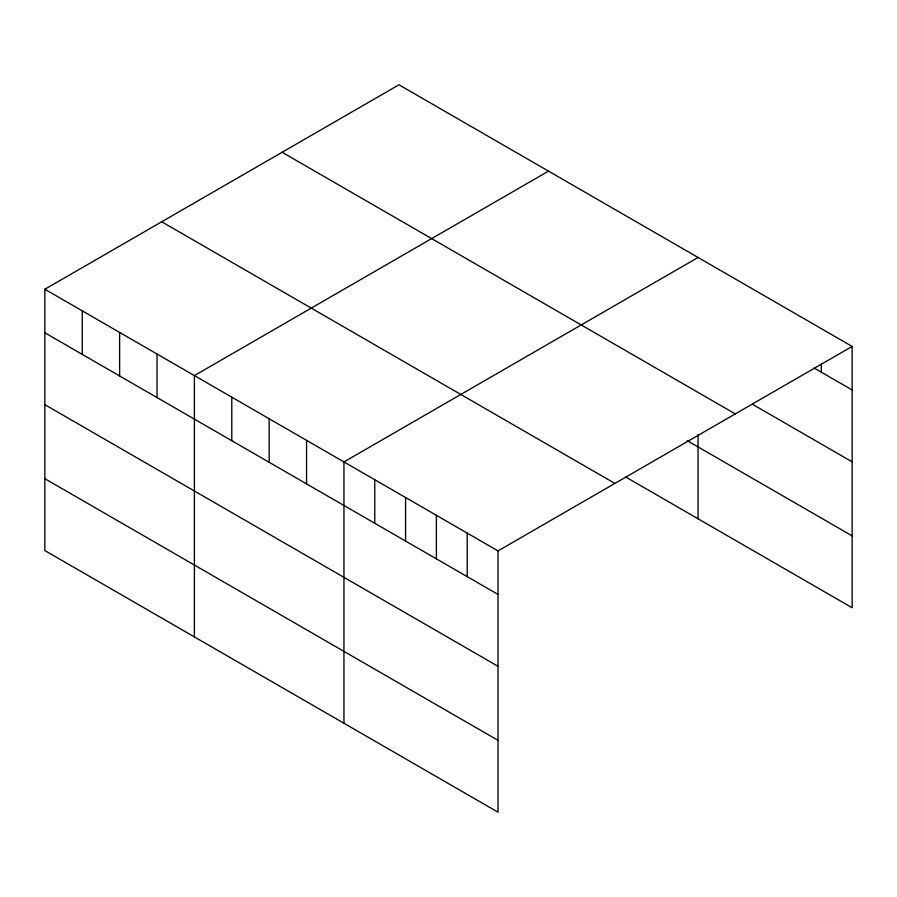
<?xml version="1.0" encoding="UTF-8"?>
<svg xmlns="http://www.w3.org/2000/svg" width="897" height="897" viewBox="0 0 897 897"><rect width="100%" height="100%" fill="white"/><g stroke="black" fill="none" stroke-linecap="round" stroke-linejoin="round"><path stroke-width="1.35" d="M44.85 289.249L498.026 550.893L498.026 812.2L44.85 550.567L44.85 289.249L398.974 84.8L852.15 346.433L852.15 607.751L625.714 477.013M548.527 171.136L194.391 375.596L194.391 636.904M698.068 257.473L343.943 461.933L343.943 723.251M498.026 550.893L852.15 346.433M814.218 368.073L852.15 389.971M752.594 404.356L852.15 461.843M282.118 152.266L735.282 413.898M687.214 440.662L852.15 535.879M161.718 221.783L614.882 483.416M44.85 332.787L498.026 594.431M44.85 404.659L498.026 666.292M44.85 478.695L498.026 740.339M821.338 364.014L821.338 372.177M698.068 434.585L698.068 518.791M467.202 533.098L467.202 576.636M436.391 515.304L436.391 558.842M405.579 497.51L405.579 541.048M374.755 479.727L374.755 523.265M306.561 440.349L306.561 483.887M269.167 418.764L269.167 462.303M231.785 397.18L231.785 440.719M157.009 354.012L157.009 397.55M119.626 332.417L119.626 375.955M82.232 310.833L82.232 354.371"/></g></svg>
